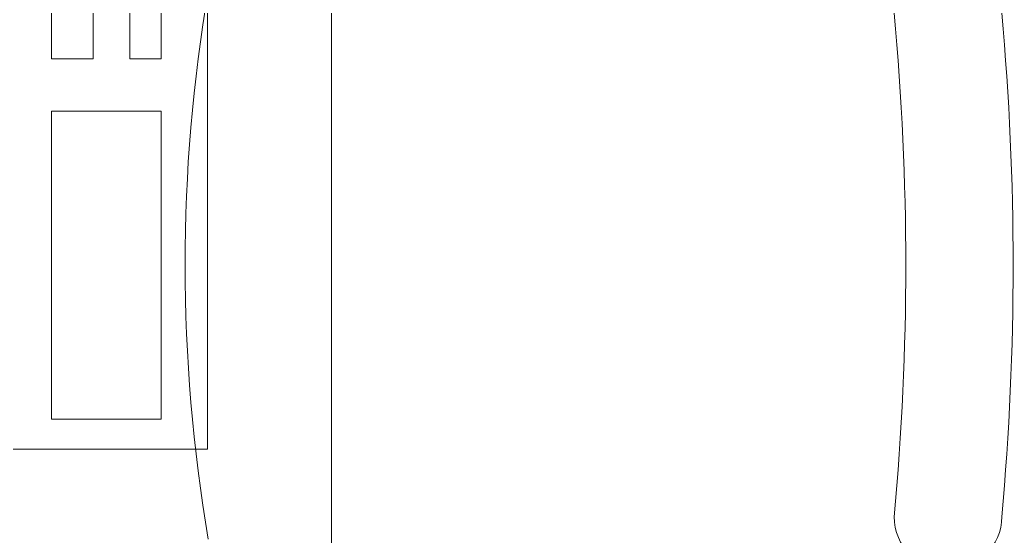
# Model space of a CAD drawing. Header units: millimetres. Extents: x -160614 to 59925, y -157025 to 0.
# Drawn here: x -46436 to -45788, y -100321 to -99984 of the extents above; entities that cross this region are included whole.
import ezdxf

# ---------------------------------------------------------------- set-up
doc = ezdxf.new("R2010")
doc.units = ezdxf.units.MM
doc.header["$LTSCALE"] = 8
doc.layers.get('0').update_dxf_attribs({"color": 9, "lineweight": 5})
doc.layers.add('72_EGR_EQP_TAG', color=9, linetype='Continuous', lineweight=5)
doc.layers.add('LOADING', color=9, linetype='Continuous', lineweight=5)
doc.layers.get('0').off()
doc.layers.get('0').freeze()

# ---------------------------------------------------------------- blocks, each defined once
blk = doc.blocks.new('ITCWLS1-P')
at = {"layer": 'LOADING'}
for p, q in [((-0.17, 0.45), (0, 0.45)), ((0, 0.45), (0, 0))]:
    blk.add_line(p, q, dxfattribs=at)
for points in [[(-0.1019, 0.43047), (-0.03039, 0.43047), (-0.03039, 0.22944), (-0.1019, 0.22944)], [(-0.1019, 0.19536), (-0.07466, 0.19536), (-0.07466, 0.09996), (-0.1019, 0.09996)], [(-0.03039, 0.19536), (-0.05082, 0.19536), (-0.05082, 0.09996), (-0.03039, 0.09996)]]:
    blk.add_lwpolyline(points, close=True, dxfattribs=at)
blk = doc.blocks.new('GF21018-P')
for centre, radius, start, end in [((-0.0001, -0.52948), 1.06948, 80.36712, 99.63288), ((0, 1.84674), 1.77674, 264.69456, 275.30527), ((0.16409, 0.0425), 0.03511, 270, 90), ((0, 1.83136), 1.83136, 264.85322, 275.14698)]:
    blk.add_arc(centre, radius, start, end)
blk = doc.blocks.new('1stF')
at = {"layer": 'LOADING', "color": 9}
blk.add_line((-46232.78, -101113.09, 0), (-46232.78, -99212.19, 0), dxfattribs=at)
at = {"layer": 'LOADING', "color": 9, "extrusion": (8.01373e-06, -1.93988e-16, 1), "xscale": -1000.00000000001, "yscale": 1000.00000000001, "zscale": 1000.00000000001, "rotation": 180}
blk.add_blockref('ITCWLS1-P', (-46313.58, -99814.56, -0.37), dxfattribs=at)
at = {"layer": 'LOADING', "color": 9, "extrusion": (7.77426e-06, 2.24021e-05, 1), "xscale": -1000, "yscale": 1000.000000000001, "zscale": 1000, "rotation": 90.00141075505213}
blk.add_blockref('GF21018-P', (-45788.3, -100144.44, -2.59), dxfattribs=at)

msp = doc.modelspace()

# ---------------------------------------------------------------- block references
at = {"layer": '72_EGR_EQP_TAG'}
msp.add_blockref('1stF', (0, 0), dxfattribs=at)

doc.saveas('drawing.dxf')
